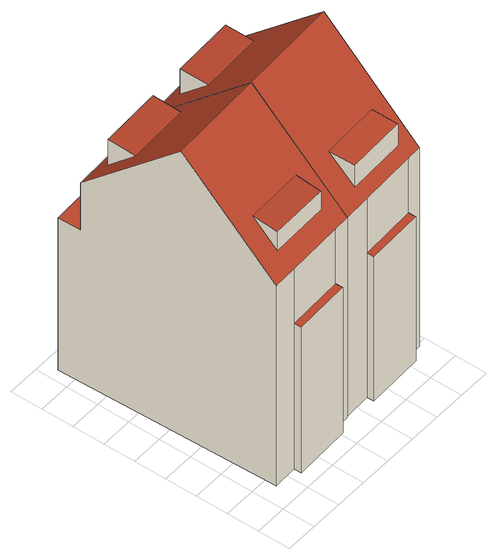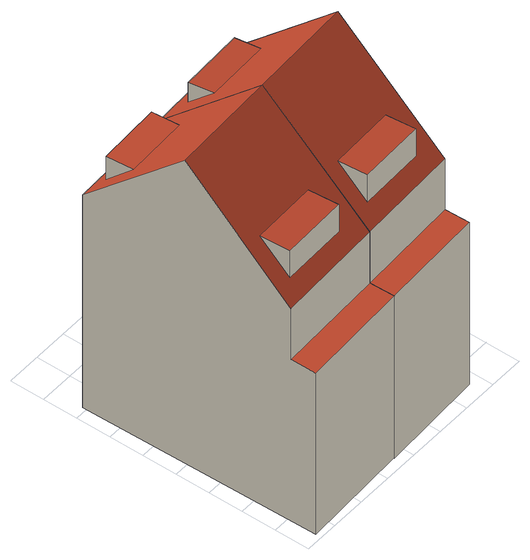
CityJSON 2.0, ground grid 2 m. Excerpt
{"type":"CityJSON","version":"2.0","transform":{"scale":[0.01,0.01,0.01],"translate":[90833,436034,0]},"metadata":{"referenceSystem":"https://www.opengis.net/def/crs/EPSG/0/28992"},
"CityObjects":{
"building1":{"type":"Building","attributes":{"measuredHeight":20.39,"yearOfConstruction":1929,"LAAGSTE_BOUWLAAG":"-1","AANTAL_BOUWLAGEN":"6","AANTAL_ADRESSEN":"6","WIJK":"Delfshaven","PANDSOORT":"Tussenpand","BUURT":"Nieuwe Westen","HOOGSTE_BOUWLAAG":"4"},"address":[{"CountryName":"Nederland","LocalityName":"Rotterdam","ThoroughfareNumber":"317-317","ThoroughfareName":"Rochussenstraat","PostalCode":"3023DG"}],"children":["building1-1","building1-2"],"geometry":[{"type":"Solid","lod":"2","boundaries":[[[[0,1,2]],[[0,3,4,1]],[[3,5,4]],[[2,5,3,0]],[[6,7,8]],[[9,10,11]],[[7,11,10,8]],[[8,10,9,6]],[[12,13,14,15]],[[16,17,18,19]],[[20,21,14,13,22,23,24]],[[19,25,26,16]],[[27,28,29,30,12,15,31]],[[32,33,34,23,22]],[[26,25,30,29,35]],[[35,34,33,26]],[[31,21,20,27]],[[17,33,32,18]],[[29,28,24,23,34,35],[5,2,1,4]],[[26,33,17,16]],[[15,14,21,31]],[[27,20,24,28],[11,7,6,9]],[[18,32,22,13,12,30,25,19]]]],"semantics":{"surfaces":[{"type":"WallSurface"},{"type":"RoofSurface"},{"type":"GroundSurface"}],"values":[[0,0,0,1,0,0,0,1,0,0,0,0,0,0,0,0,0,0,1,1,1,1,2]]}}]},
"building1-1":{"type":"BuildingInstallation","parents":["building1"],"geometry":[{"type":"MultiSurface","lod":"2","boundaries":[[[2,5,3,0]],[[0,1,2]],[[0,3,4,1]],[[3,5,4]]],"semantics":{"surfaces":[{"type":"RoofSurface"},{"type":"WallSurface"}],"values":[0,1,1,1]}}]},
"building1-2":{"type":"BuildingInstallation","parents":["building1"],"geometry":[{"type":"MultiSurface","lod":"2","boundaries":[[[8,10,9,6]],[[6,7,8]],[[9,10,11]],[[7,11,10,8]]],"semantics":{"surfaces":[{"type":"RoofSurface"},{"type":"WallSurface"}],"values":[0,1,1,1]}}]},
"building2":{"type":"Building","attributes":{"measuredHeight":20.32,"yearOfConstruction":1929,"LAAGSTE_BOUWLAAG":"-1","AANTAL_BOUWLAGEN":"6","AANTAL_ADRESSEN":"4","WIJK":"Delfshaven","PANDSOORT":"Tussenpand","BUURT":"Nieuwe Westen","HOOGSTE_BOUWLAAG":"4"},"address":[{"CountryName":"Nederland","LocalityName":"Rotterdam","ThoroughfareNumber":"315-315","ThoroughfareName":"Rochussenstraat","PostalCode":"3023DG"}],"children":["building2-1","building2-2"],"geometry":[{"type":"Solid","lod":"2","boundaries":[[[[36,37,38]],[[39,40,41]],[[39,36,38,40]],[[41,37,36,39]],[[42,43,44]],[[45,44,43,46]],[[47,45,46]],[[46,43,42,47]],[[48,49,15,50]],[[51,52,53,54]],[[29,28,27,31,15,49,55]],[[29,55,53,52,56]],[[57,58,59,60,61]],[[61,56,52,57]],[[62,51,54,63]],[[63,58,57,62]],[[64,60,59,48,50,65,66]],[[65,31,27,66]],[[57,52,51,62]],[[66,27,28,64],[44,45,47,42]],[[60,64,28,29,56,61],[37,41,40,38]],[[50,15,31,65]],[[59,58,63,54,53,55,49,48]]]],"semantics":{"surfaces":[{"type":"WallSurface"},{"type":"RoofSurface"},{"type":"GroundSurface"}],"values":[[0,0,0,1,0,0,0,1,0,0,0,0,0,0,0,0,0,0,1,1,1,1,2]]}}]},
"building2-1":{"type":"BuildingInstallation","parents":["building2"],"geometry":[{"type":"MultiSurface","lod":"2","boundaries":[[[46,43,42,47]],[[42,43,44]],[[45,44,43,46]],[[47,45,46]]],"semantics":{"surfaces":[{"type":"RoofSurface"},{"type":"WallSurface"}],"values":[0,1,1,1]}}]},
"building2-2":{"type":"BuildingInstallation","parents":["building2"],"geometry":[{"type":"MultiSurface","lod":"2","boundaries":[[[41,37,36,39]],[[36,37,38]],[[39,40,41]],[[39,36,38,40]]],"semantics":{"surfaces":[{"type":"RoofSurface"},{"type":"WallSurface"}],"values":[0,1,1,1]}}]}
},
"vertices":[
[609,241,1687],[609,241,1556],[604,395,1710],[242,229,1692],[242,229,1560],[237,384,1714],[594,1134,1708],[588,1310,1539],[588,1310,1721],[209,1120,1705],[202,1295,1718],[202,1295,1536],[675,1541,32],[70,1512,32],[70,1512,1122],[675,1541,1122],[617,104,1077],[262,90,1077],[262,90,32],[617,104,32],[74,1369,1460],[74,1369,1122],[111,130,32],[111,130,1468],[93,736,2069],[614,151,32],[614,151,1077],[679,1395,1462],[699,762,2070],[717,155,1466],[717,155,32],[679,1395,1122],[260,137,32],[260,137,1077],[260,137,1467],[614,151,1467],
[865,223,1682],[857,385,1689],[865,223,1527],[1232,239,1682],[1232,239,1528],[1225,401,1689],[831,1144,1709],[824,1323,1717],[824,1323,1537],[1212,1337,1540],[1212,1337,1720],[1218,1159,1712],[1309,1571,40],[675,1541,40],[1309,1571,1122],[886,116,1077],[884,162,1077],[884,162,40],[886,116,40],[717,155,40],[884,162,1466],[1240,176,1077],[1240,176,40],[1334,180,40],[1334,180,1466],[1240,176,1466],[1241,128,1077],[1241,128,40],[1323,790,2072],[1312,1422,1122],[1312,1422,1463]
]}
